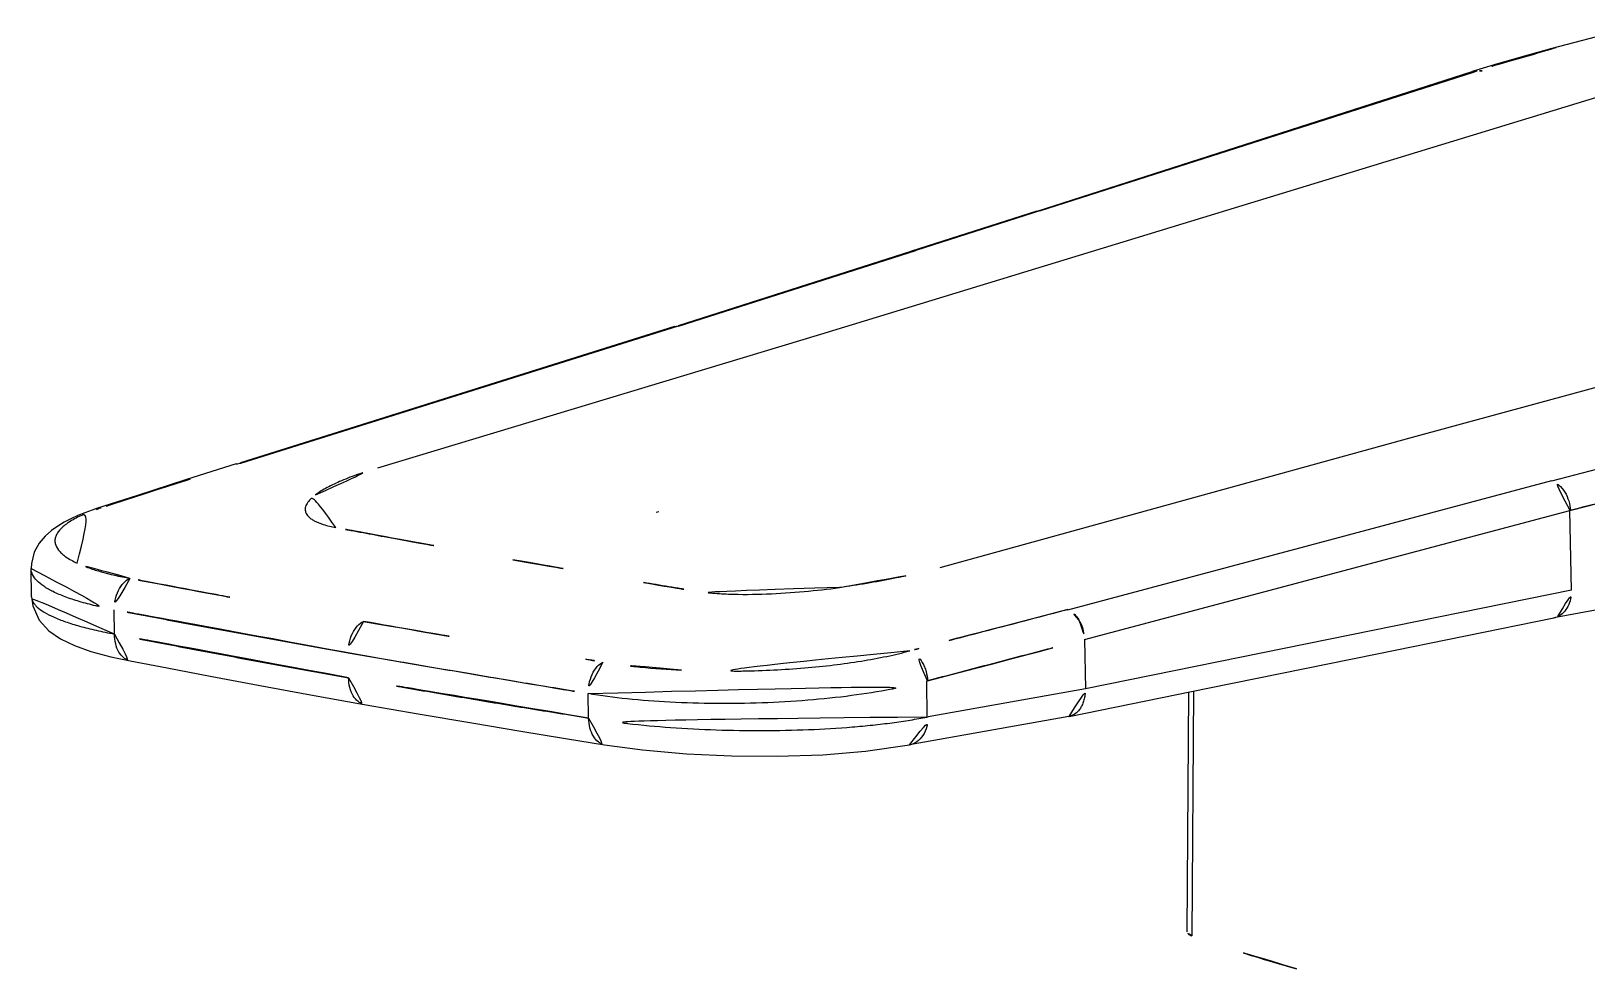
# Model space of a CAD drawing. Extents: x 16296660632 to 16296672714, y -37409619871 to -37409617455.
# Drawn here: x 16296672438.5 to 16296672494.4, y -37409617615.8 to -37409617582.1 of the extents above; entities that cross this region are included whole.
import ezdxf

# ---------------------------------------------------------------- set-up
doc = ezdxf.new("R2010")
doc.units = 0
doc.header["$LTSCALE"] = 10
doc.header["$MEASUREMENT"] = 0
doc.layers.get('0').update_dxf_attribs({"linetype": 'CONTINUOUS'})

msp = doc.modelspace()

# ---------------------------------------------------------------- linework, layer by layer
at = {"color": 7, "linetype": 'Continuous'}
for p, q in [((16296672495.532499, -37409617582.108177), (16296672493.154739, -37409617582.729424)), ((16296672493.30913, -37409617582.708961), (16296672493.15501, -37409617582.729347)), ((16296672493.30862, -37409617582.708961), (16296672493.16008, -37409617582.750671)), ((16296672491.072821, -37409617583.325233), (16296672490.28336, -37409617583.566368)), ((16296672466.86368, -37409617593.007912), (16296672496.4739, -37409617583.967499)), ((16296672474.604309, -37409617588.591507), (16296672490.286791, -37409617583.565247)), ((16296672474.773861, -37409617588.562866), (16296672490.29446, -37409617583.590988)), ((16296672490.4634, -37409617583.536888), (16296672490.28627, -37409617583.565422)), ((16296672490.29446, -37409617583.590988), (16296672490.4634, -37409617583.536888)), ((16296672488.007191, -37409617596.75145), (16296672519.75601, -37409617588.089439)), ((16296672474.624331, -37409617588.589073), (16296672470.12574, -37409617590.026573)), ((16296672474.77388, -37409617588.56295), (16296672470.274111, -37409617590.000504)), ((16296672461.735531, -37409617592.697906), (16296672470.10944, -37409617590.02903)), ((16296672461.743191, -37409617592.719673), (16296672470.27389, -37409617590.000816)), ((16296672470.10947, -37409617590.029022), (16296672470.125111, -37409617590.024269)), ((16296672470.125111, -37409617590.024269), (16296672470.27389, -37409617590.000816)), ((16296672461.593109, -37409617592.735626), (16296672445.98934, -37409617597.631844)), ((16296672445.993919, -37409617597.652573), (16296672461.74127, -37409617592.710487)), ((16296672461.743191, -37409617592.719673), (16296672461.5979, -37409617592.741943)), ((16296672450.928129, -37409617597.819458), (16296672466.86302, -37409617593.007828)), ((16296672493.15024, -37409617598.280411), (16296672502.81139, -37409617595.761711)), ((16296672471.15229, -37409617601.400078), (16296672488.007669, -37409617596.751549)), ((16296672445.83802, -37409617597.679337), (16296672445.993919, -37409617597.652573)), ((16296672445.841749, -37409617597.690773), (16296672445.99279, -37409617597.642754)), ((16296672475.741911, -37409617602.919563), (16296672493.15176, -37409617598.271851)), ((16296672442.28236, -37409617598.806488), (16296672440.80192, -37409617599.28389)), ((16296672440.80731, -37409617599.282066), (16296672440.97633, -37409617599.25193)), ((16296672461.036261, -37409617599.397118), (16296672460.934799, -37409617599.426468)), ((16296672476.342119, -37409617603.996483), (16296672493.80423, -37409617599.353722)), ((16296672493.855129, -37409617602.213676), (16296672493.80423, -37409617599.353722)), ((16296672438.472639, -37409617602.461227), (16296672438.454399, -37409617601.438011)), ((16296672502.68466, -37409617601.476349), (16296672493.223089, -37409617603.21553)), ((16296672493.855129, -37409617602.213676), (16296672476.373631, -37409617605.767212)), ((16296672441.456051, -37409617603.797882), (16296672441.440399, -37409617602.919853)), ((16296672486.86924, -37409617604.507812), (16296672493.22324, -37409617603.216347)), ((16296672476.342119, -37409617603.996483), (16296672476.373631, -37409617605.767212)), ((16296672442.01384, -37409617604.754578), (16296672442.01442, -37409617604.754677)), ((16296672470.654989, -37409617605.493584), (16296672470.69569, -37409617605.482361)), ((16296672470.654989, -37409617605.493584), (16296672470.677959, -37409617606.782547)), ((16296672476.3743, -37409617605.76709), (16296672470.718731, -37409617606.775337)), ((16296672458.50598, -37409617606.816643), (16296672458.49033, -37409617605.938599)), ((16296672480.085621, -37409617605.886864), (16296672480.02634, -37409617614.509422)), ((16296672480.266529, -37409617605.850067), (16296672480.20882, -37409617614.652763)), ((16296672475.776279, -37409617606.762978), (16296672470.0532, -37409617607.783546)), ((16296672470.677959, -37409617606.782593), (16296672470.718731, -37409617606.775322)), ((16296672475.77578, -37409617606.763069), (16296672475.78842, -37409617606.760643))]:
    msp.add_line(p, q, dxfattribs=at)
for points in [[(16296672493.15514, -37409617582.729279), (16296672492.12351, -37409617583.02095), (16296672491.072821, -37409617583.325233)], [(16296672445.835699, -37409617597.671677), (16296672444.04546, -37409617598.242188), (16296672442.28236, -37409617598.806488)], [(16296672440.80731, -37409617599.282066), (16296672440.651991, -37409617599.334892), (16296672440.39147, -37409617599.430313), (16296672440.1355, -37409617599.534302), (16296672439.88752, -37409617599.647346), (16296672439.64607, -37409617599.772453), (16296672439.41168, -37409617599.913063), (16296672439.18247, -37409617600.076668), (16296672438.95923, -37409617600.274689), (16296672438.749269, -37409617600.523323), (16296672438.567711, -37409617600.850304), (16296672438.462561, -37409617601.261147), (16296672438.45471, -37409617601.442368)], [(16296672438.472549, -37409617602.45726), (16296672438.51376, -37409617602.782806), (16296672438.7404, -37409617603.293983), (16296672439.089979, -37409617603.680847), (16296672439.51371, -37409617603.972549), (16296672440.008989, -37409617604.208961), (16296672440.605949, -37409617604.418312), (16296672441.325859, -37409617604.610199), (16296672442.01442, -37409617604.754677)], [(16296672475.787621, -37409617606.760696), (16296672480.77379, -37409617605.746941), (16296672486.86924, -37409617604.507812)], [(16296672442.01384, -37409617604.754578), (16296672443.34761, -37409617605.012787), (16296672444.899969, -37409617605.310593), (16296672446.619011, -37409617605.632637), (16296672448.50606, -37409617605.978783), (16296672450.43844, -37409617606.325287)], [(16296672450.437969, -37409617606.325211), (16296672452.38139, -37409617606.664917), (16296672454.300831, -37409617606.992737), (16296672456.06831, -37409617607.287987), (16296672457.678921, -37409617607.55024), (16296672459.07954, -37409617607.776123)], [(16296672459.077921, -37409617607.775848), (16296672460.43965, -37409617607.963737), (16296672462.028231, -37409617608.104912), (16296672463.64712, -37409617608.179649), (16296672465.28693, -37409617608.191063), (16296672466.935249, -37409617608.135178), (16296672468.470449, -37409617608.011642), (16296672470.04862, -37409617607.784019)]]:
    msp.add_lwpolyline(points, dxfattribs=at)
for centre, radius, start, end in [((16296672448.863951, -37409617622.640488), 24.682775, 107.931877, 108.6363212), ((16296672584.383169, -37409616875.370659), 737.05952, 259.586333139, 259.952156535), ((16296672588.86039, -37409616848.85762), 763.947089, 259.968324756, 260.326037366), ((16296672561.668819, -37409616974.962349), 638.150926, 259.245597337, 259.959810194), ((16296672569.508051, -37409616929.990501), 683.800758, 259.970015082, 260.649462795), ((16296672493.08856, -37409617602.564728), 0.66437, 281.6165645, 295.0391621)]:
    msp.add_arc(centre, radius, start, end, dxfattribs=at)
for points, knots in [([(16296672493.16008, -37409617582.750671), (16296672492.703421, -37409617582.87896), (16296672492.021919, -37409617583.071342), (16296672491.12286, -37409617583.333572), (16296672490.68033, -37409617583.467163), (16296672490.46282, -37409617583.536903)], [0, 0, 0, 0, 0.50647875, 0.756097657, 1, 1, 1, 1]), ([(16296672490.648291, -37409617583.538963), (16296672490.63331, -37409617583.538567), (16296672490.57169, -37409617583.537262), (16296672490.51005, -37409617583.536949), (16296672490.4634, -37409617583.536903)], [0, 0, 0, 0, 0.243128257, 1, 1, 1, 1]), ([(16296672441.264509, -37409617599.156723), (16296672441.64517, -37409617599.033112), (16296672442.407591, -37409617598.788567), (16296672443.932949, -37409617598.298698), (16296672445.07803, -37409617597.933647), (16296672445.841749, -37409617597.690773)], [0, 0, 0, 0, 0.24981653, 0.499769127, 1, 1, 1, 1]), ([(16296672448.68891, -37409617598.786148), (16296672448.81773, -37409617598.689407), (16296672449.121599, -37409617598.506531), (16296672449.64064, -37409617598.26461), (16296672450.25316, -37409617598.030823), (16296672450.694349, -37409617597.889267), (16296672450.92812, -37409617597.819458)], [0, 0, 0, 0, 0.197373585, 0.432558005, 0.701101283, 1, 1, 1, 1]), ([(16296672493.80423, -37409617599.353706), (16296672494.60733, -37409617599.144653), (16296672497.82086, -37409617598.308273), (16296672501.034559, -37409617597.47258), (16296672503.44515, -37409617596.845917)], [0, 0, 0, 0, 0.24991766, 1, 1, 1, 1]), ([(16296672493.813999, -37409617599.355637), (16296672493.81209, -37409617599.239021), (16296672493.775431, -37409617599.005463), (16296672493.635309, -37409617598.687843), (16296672493.42617, -37409617598.431213), (16296672493.24404, -37409617598.315407), (16296672493.15024, -37409617598.280411)], [0, 0, 0, 0, 0.263017644, 0.525691173, 0.774258918, 1, 1, 1, 1]), ([(16296672449.411261, -37409617599.966209), (16296672449.260189, -37409617599.936707), (16296672448.996059, -37409617599.873123), (16296672448.69813, -37409617599.758652), (16296672448.524349, -37409617599.653572), (16296672448.410589, -37409617599.560799), (16296672448.332979, -37409617599.452873), (16296672448.309549, -37409617599.338768), (16296672448.316099, -37409617599.227501), (16296672448.37875, -37409617599.085602), (16296672448.51178, -37409617598.928978), (16296672448.625099, -37409617598.833977), (16296672448.68891, -37409617598.786148)], [0, 0, 0, 0, 0.227829092, 0.40146463, 0.469662523, 0.52731857, 0.618719954, 0.658456354, 0.697642414, 0.781997459, 0.88195919, 1, 1, 1, 1]), ([(16296672440.10663, -37409617601.24321), (16296672439.9681, -37409617601.178673), (16296672439.776211, -37409617601.076118), (16296672439.56082, -37409617600.909302), (16296672439.41358, -37409617600.758949), (16296672439.31785, -37409617600.586021), (16296672439.30681, -37409617600.407112), (16296672439.33679, -37409617600.27697), (16296672439.403231, -37409617600.148613), (16296672439.54841, -37409617599.967934), (16296672439.82823, -37409617599.752007), (16296672440.26907, -37409617599.51693), (16296672440.61208, -37409617599.380257), (16296672440.802691, -37409617599.312057)], [0, 0, 0, 0, 0.145932649, 0.206397812, 0.259261295, 0.346910225, 0.386880535, 0.427957827, 0.472882052, 0.523740762, 0.648166542, 0.806693628, 1, 1, 1, 1]), ([(16296672440.802691, -37409617599.312057), (16296672440.816719, -37409617599.307037), (16296672440.874439, -37409617599.286537), (16296672440.932421, -37409617599.266777), (16296672440.97633, -37409617599.25193)], [0, 0, 0, 0, 0.243204042, 1, 1, 1, 1]), ([(16296672451.15716, -37409617600.289612), (16296672451.01119, -37409617600.262817), (16296672450.7199, -37409617600.20961), (16296672450.282829, -37409617600.127769), (16296672449.846411, -37409617600.047218), (16296672449.55467, -37409617599.996223), (16296672449.410139, -37409617599.966476)], [0, 0, 0, 0, 0.25060188, 0.500000707, 0.750846802, 1, 1, 1, 1]), ([(16296672442.007429, -37409617601.793663), (16296672441.64584, -37409617601.726051), (16296672441.133039, -37409617601.611832), (16296672440.502991, -37409617601.410751), (16296672440.23068, -37409617601.30098), (16296672440.106661, -37409617601.243202)], [0, 0, 0, 0, 0.556503266, 0.793020921, 1, 1, 1, 1]), ([(16296672438.45471, -37409617601.44236), (16296672438.456539, -37409617601.516586), (16296672438.500219, -37409617601.677673), (16296672438.666401, -37409617601.893204), (16296672438.922029, -37409617602.096024), (16296672439.266029, -37409617602.288513), (16296672439.695921, -37409617602.47007), (16296672440.208269, -37409617602.638451), (16296672440.79805, -37409617602.79187), (16296672441.21855, -37409617602.878693), (16296672441.440399, -37409617602.919838)], [0, 0, 0, 0, 0.063832691, 0.138407512, 0.230390289, 0.342736914, 0.476333243, 0.63101694, 0.806007958, 1, 1, 1, 1]), ([(16296672442.007429, -37409617601.793663), (16296672441.92478, -37409617601.8311), (16296672441.75951, -37409617601.957962), (16296672441.576691, -37409617602.23159), (16296672441.462049, -37409617602.565514), (16296672441.438061, -37409617602.80439), (16296672441.440411, -37409617602.919838)], [0, 0, 0, 0, 0.206043665, 0.460294698, 0.737777827, 1, 1, 1, 1]), ([(16296672442.590151, -37409617601.904533), (16296672442.541731, -37409617601.895317), (16296672442.34749, -37409617601.858337), (16296672442.153339, -37409617601.820938), (16296672442.007429, -37409617601.793663)], [0, 0, 0, 0, 0.249267747, 1, 1, 1, 1]), ([(16296672467.535139, -37409617602.12294), (16296672468.186081, -37409617602.035843), (16296672469.40062, -37409617601.834328), (16296672470.599751, -37409617601.554123), (16296672471.15217, -37409617601.400108)], [0, 0, 0, 0, 0.533840136, 1, 1, 1, 1]), ([(16296672460.485359, -37409617601.94133), (16296672460.78615, -37409617601.992607), (16296672461.237659, -37409617602.069603), (16296672461.840309, -37409617602.170326), (16296672462.14168, -37409617602.222778), (16296672462.29274, -37409617602.246964)], [0, 0, 0, 0, 0.499373017, 0.74961231, 1, 1, 1, 1]), ([(16296672467.53513, -37409617602.12294), (16296672467.111389, -37409617602.179642), (16296672466.238199, -37409617602.277863), (16296672464.90449, -37409617602.366249), (16296672463.77656, -37409617602.375977), (16296672462.90324, -37409617602.325798), (16296672462.488859, -37409617602.278328), (16296672462.29281, -37409617602.246933)], [0, 0, 0, 0, 0.243896721, 0.501104014, 0.762299407, 0.886729811, 1, 1, 1, 1]), ([(16296672493.369749, -37409617603.166656), (16296672493.44549, -37409617603.131241), (16296672493.58923, -37409617603.026772), (16296672493.745569, -37409617602.800697), (16296672493.839621, -37409617602.521317), (16296672493.85718, -37409617602.318153), (16296672493.85524, -37409617602.213707)], [0, 0, 0, 0, 0.222815099, 0.46186919, 0.721613808, 1, 1, 1, 1]), ([(16296672441.456051, -37409617603.797859), (16296672441.23366, -37409617603.75621), (16296672440.8125, -37409617603.669899), (16296672440.22146, -37409617603.522369), (16296672439.708719, -37409617603.365143), (16296672439.279409, -37409617603.19976), (16296672438.93786, -37409617603.027809), (16296672438.71451, -37409617602.871712), (16296672438.588181, -37409617602.741821), (16296672438.523291, -37409617602.649323), (16296672438.482969, -37409617602.555473), (16296672438.473061, -37409617602.491112), (16296672438.47258, -37409617602.460114)], [0, 0, 0, 0, 0.199501958, 0.37897267, 0.536937971, 0.672139731, 0.784098713, 0.873588634, 0.910671109, 0.943366107, 0.972660628, 1, 1, 1, 1]), ([(16296672449.856911, -37409617604.473618), (16296672449.14859, -37409617604.348198), (16296672447.736481, -37409617604.095459), (16296672445.975071, -37409617603.773354), (16296672444.572701, -37409617603.512833), (16296672443.525909, -37409617603.316261), (16296672442.65576, -37409617603.151321), (16296672441.961069, -37409617603.018707), (16296672441.61413, -37409617602.951981), (16296672441.440399, -37409617602.919853)], [0, 0, 0, 0, 0.252140607, 0.502831293, 0.627643087, 0.752103646, 0.876162279, 0.938074024, 1, 1, 1, 1]), ([(16296672475.743151, -37409617602.910172), (16296672474.85133, -37409617603.143181), (16296672473.513229, -37409617603.493408), (16296672471.72851, -37409617603.961014), (16296672470.835859, -37409617604.19651), (16296672470.389099, -37409617604.313339)], [0, 0, 0, 0, 0.499609875, 0.749704703, 1, 1, 1, 1]), ([(16296672476.142941, -37409617603.288239), (16296672476.11668, -37409617603.246033), (16296672476.011061, -37409617603.096947), (16296672475.86429, -37409617602.972458), (16296672475.741911, -37409617602.919563)], [0, 0, 0, 0, 0.271633738, 1, 1, 1, 1]), ([(16296672450.41441, -37409617603.340469), (16296672450.333179, -37409617603.377502), (16296672450.170441, -37409617603.505371), (16296672449.99152, -37409617603.780487), (16296672449.878811, -37409617604.116661), (16296672449.854839, -37409617604.357231), (16296672449.856911, -37409617604.473618)], [0, 0, 0, 0, 0.202655984, 0.456475054, 0.735774135, 1, 1, 1, 1]), ([(16296672476.142941, -37409617603.288239), (16296672476.177959, -37409617603.33876), (16296672476.23245, -37409617603.433121), (16296672476.283991, -37409617603.580254), (16296672476.32144, -37409617603.764168), (16296672476.341709, -37409617603.903999), (16296672476.34679, -37409617603.997597)], [0, 0, 0, 0, 0.246858794, 0.434285875, 0.623575792, 1, 1, 1, 1]), ([(16296672441.456051, -37409617603.797859), (16296672441.456091, -37409617603.915466), (16296672441.479521, -37409617604.139618), (16296672441.590139, -37409617604.438164), (16296672441.744881, -37409617604.628883), (16296672441.894291, -37409617604.721413), (16296672441.97389, -37409617604.747047), (16296672442.01383, -37409617604.754623)], [0, 0, 0, 0, 0.296062182, 0.561297399, 0.791995904, 0.897680278, 1, 1, 1, 1]), ([(16296672449.872841, -37409617605.367073), (16296672449.164221, -37409617605.241898), (16296672447.75178, -37409617604.987679), (16296672445.989969, -37409617604.663628), (16296672444.58737, -37409617604.400719), (16296672443.54035, -37409617604.201729), (16296672442.49712, -37409617603.999687), (16296672441.803049, -37409617603.863167), (16296672441.456051, -37409617603.79789)], [0, 0, 0, 0, 0.252135701, 0.50285189, 0.627672464, 0.752148709, 0.876283311, 1, 1, 1, 1]), ([(16296672449.856911, -37409617604.473618), (16296672450.569281, -37409617604.599739), (16296672451.99852, -37409617604.850021), (16296672453.78875, -37409617605.156738), (16296672455.227711, -37409617605.399307), (16296672456.3118, -37409617605.580017), (16296672457.21736, -37409617605.729492), (16296672457.94393, -37409617605.848518), (16296672458.30809, -37409617605.907707), (16296672458.49033, -37409617605.938599)], [0, 0, 0, 0, 0.247843436, 0.497087505, 0.622246124, 0.747767631, 0.873606988, 0.936678376, 1, 1, 1, 1]), ([(16296672470.05621, -37409617604.400627), (16296672469.92314, -37409617604.436028), (16296672469.64974, -37409617604.506866), (16296672469.07086, -37409617604.635841), (16296672468.29351, -37409617604.778183), (16296672467.30418, -37409617604.915619), (16296672465.88575, -37409617605.058144), (16296672464.06052, -37409617605.147812), (16296672462.586639, -37409617605.128311), (16296672461.85198, -37409617605.093307)], [0, 0, 0, 0, 0.050003287, 0.102546252, 0.215333831, 0.336871956, 0.465159858, 0.732914467, 1, 1, 1, 1]), ([(16296672470.38912, -37409617604.313347), (16296672470.361601, -37409617604.320541), (16296672470.250601, -37409617604.349503), (16296672470.139601, -37409617604.378464), (16296672470.056231, -37409617604.400642)], [0, 0, 0, 0, 0.24797899, 1, 1, 1, 1]), ([(16296672470.6957, -37409617605.482193), (16296672470.692949, -37409617605.369507), (16296672470.666559, -37409617605.19651), (16296672470.589479, -37409617604.975868), (16296672470.445869, -37409617604.686607), (16296672470.245239, -37409617604.477333), (16296672470.056219, -37409617604.400642)], [0, 0, 0, 0, 0.257974031, 0.39558439, 0.533112621, 1, 1, 1, 1]), ([(16296672470.69569, -37409617605.482193), (16296672470.93, -37409617605.417747), (16296672471.400499, -37409617605.294617), (16296672472.105761, -37409617605.107658), (16296672472.81159, -37409617604.921738), (16296672473.752701, -37409617604.674057), (16296672474.92927, -37409617604.365479), (16296672475.87072, -37409617604.119431), (16296672476.34149, -37409617603.99659)], [0, 0, 0, 0, 0.124879582, 0.249907733, 0.374940766, 0.499959214, 0.749984611, 1, 1, 1, 1]), ([(16296672458.408939, -37409617604.705307), (16296672458.45952, -37409617604.713623), (16296672458.66382, -37409617604.747177), (16296672458.868191, -37409617604.780357), (16296672459.02182, -37409617604.806122)], [0, 0, 0, 0, 0.247575636, 1, 1, 1, 1]), ([(16296672459.02182, -37409617604.806122), (16296672458.943701, -37409617604.845123), (16296672458.788441, -37409617604.976143), (16296672458.61887, -37409617605.251053), (16296672458.511709, -37409617605.584831), (16296672458.488569, -37409617605.823112), (16296672458.49033, -37409617605.938599)], [0, 0, 0, 0, 0.200778418, 0.45430663, 0.734425595, 1, 1, 1, 1]), ([(16296672461.851999, -37409617605.0933), (16296672461.35578, -37409617605.069656), (16296672460.409109, -37409617605.002083), (16296672459.467461, -37409617604.880852), (16296672459.02182, -37409617604.806107)], [0, 0, 0, 0, 0.523672677, 1, 1, 1, 1]), ([(16296672449.872841, -37409617605.367073), (16296672449.87495, -37409617605.485786), (16296672449.901699, -37409617605.711372), (16296672450.01432, -37409617606.010986), (16296672450.169621, -37409617606.20208), (16296672450.319071, -37409617606.293404), (16296672450.398319, -37409617606.318138), (16296672450.437969, -37409617606.325203)], [0, 0, 0, 0, 0.29793798, 0.564353752, 0.794241206, 0.898961733, 1, 1, 1, 1]), ([(16296672458.50598, -37409617606.816643), (16296672458.142679, -37409617606.756142), (16296672457.41629, -37409617606.641129), (16296672456.32865, -37409617606.465897), (16296672455.244579, -37409617606.28759), (16296672453.80545, -37409617606.047333), (16296672452.01486, -37409617605.742416), (16296672450.585251, -37409617605.4935), (16296672449.872841, -37409617605.367073)], [0, 0, 0, 0, 0.126214758, 0.252029925, 0.37753754, 0.502711289, 0.752041208, 1, 1, 1, 1]), ([(16296672458.49033, -37409617605.938591), (16296672458.954309, -37409617606.017036), (16296672459.93339, -37409617606.145813), (16296672461.46245, -37409617606.262108), (16296672463.08252, -37409617606.309441), (16296672464.73802, -37409617606.286263), (16296672466.371349, -37409617606.192177), (16296672467.926319, -37409617606.031197), (16296672469.3494, -37409617605.806969), (16296672470.24185, -37409617605.607224), (16296672470.654989, -37409617605.493584)], [0, 0, 0, 0, 0.115282425, 0.24173591, 0.375541649, 0.512210356, 0.647224563, 0.7762223, 0.895028178, 1, 1, 1, 1]), ([(16296672475.788219, -37409617606.76062), (16296672475.87348, -37409617606.743141), (16296672475.99925, -37409617606.68161), (16296672476.132681, -37409617606.554367), (16296672476.218031, -37409617606.430344), (16296672476.285919, -37409617606.285896), (16296672476.33894, -37409617606.124763), (16296672476.37072, -37409617605.949432), (16296672476.375481, -37409617605.828293), (16296672476.374229, -37409617605.766907)], [0, 0, 0, 0, 0.21013113, 0.323927017, 0.443343668, 0.571203554, 0.708230586, 0.851799372, 1, 1, 1, 1]), ([(16296672458.50598, -37409617606.816643), (16296672458.5103, -37409617606.936394), (16296672458.540331, -37409617607.163147), (16296672458.655519, -37409617607.463364), (16296672458.8109, -37409617607.65461), (16296672458.95982, -37409617607.745407), (16296672459.038589, -37409617607.769333), (16296672459.077909, -37409617607.775887)], [0, 0, 0, 0, 0.299946318, 0.567302649, 0.796590034, 0.900223069, 1, 1, 1, 1]), ([(16296672470.677959, -37409617606.782539), (16296672470.580111, -37409617606.800362), (16296672470.380369, -37409617606.838272), (16296672469.963301, -37409617606.909286), (16296672469.411221, -37409617606.990623), (16296672468.71475, -37409617607.07251), (16296672467.71306, -37409617607.165718), (16296672466.39307, -37409617607.243477), (16296672464.760309, -37409617607.277687), (16296672463.10482, -37409617607.251892), (16296672461.483641, -37409617607.168159), (16296672459.952721, -37409617607.028328), (16296672458.971451, -37409617606.894501), (16296672458.50598, -37409617606.816612)], [0, 0, 0, 0, 0.024412604, 0.049899417, 0.103838605, 0.161359654, 0.222005158, 0.350744813, 0.485811293, 0.622765564, 0.757045166, 0.884161764, 1, 1, 1, 1]), ([(16296672470.053141, -37409617607.783234), (16296672470.09819, -37409617607.77523), (16296672470.189449, -37409617607.748444), (16296672470.364969, -37409617607.650017), (16296672470.551741, -37409617607.444763), (16296672470.68437, -37409617607.127296), (16296672470.715931, -37409617606.893188), (16296672470.718691, -37409617606.775513)], [0, 0, 0, 0, 0.105555996, 0.217286878, 0.460890019, 0.728456723, 1, 1, 1, 1]), ([(16296672480.20887, -37409617614.652779), (16296672480.182199, -37409617614.64344), (16296672480.13476, -37409617614.62394), (16296672480.066811, -37409617614.585068), (16296672480.026541, -37409617614.53907), (16296672480.026421, -37409617614.509422)], [0, 0, 0, 0, 0.352170541, 0.63058996, 1, 1, 1, 1]), ([(16296672483.965879, -37409617615.840477), (16296672483.63703, -37409617615.746353), (16296672482.37656, -37409617615.376808), (16296672481.12574, -37409617614.973869), (16296672480.20887, -37409617614.652779)], [0, 0, 0, 0, 0.260412643, 1, 1, 1, 1])]:
    msp.add_open_spline(points, degree=3, knots=knots, dxfattribs=at)
msp.add_open_spline([(16296672474.773861, -37409617588.562866), (16296672474.72311, -37409617588.564232), (16296672474.672119, -37409617588.571892), (16296672474.623289, -37409617588.585777)], degree=3, dxfattribs=at)

doc.saveas('drawing.dxf')
